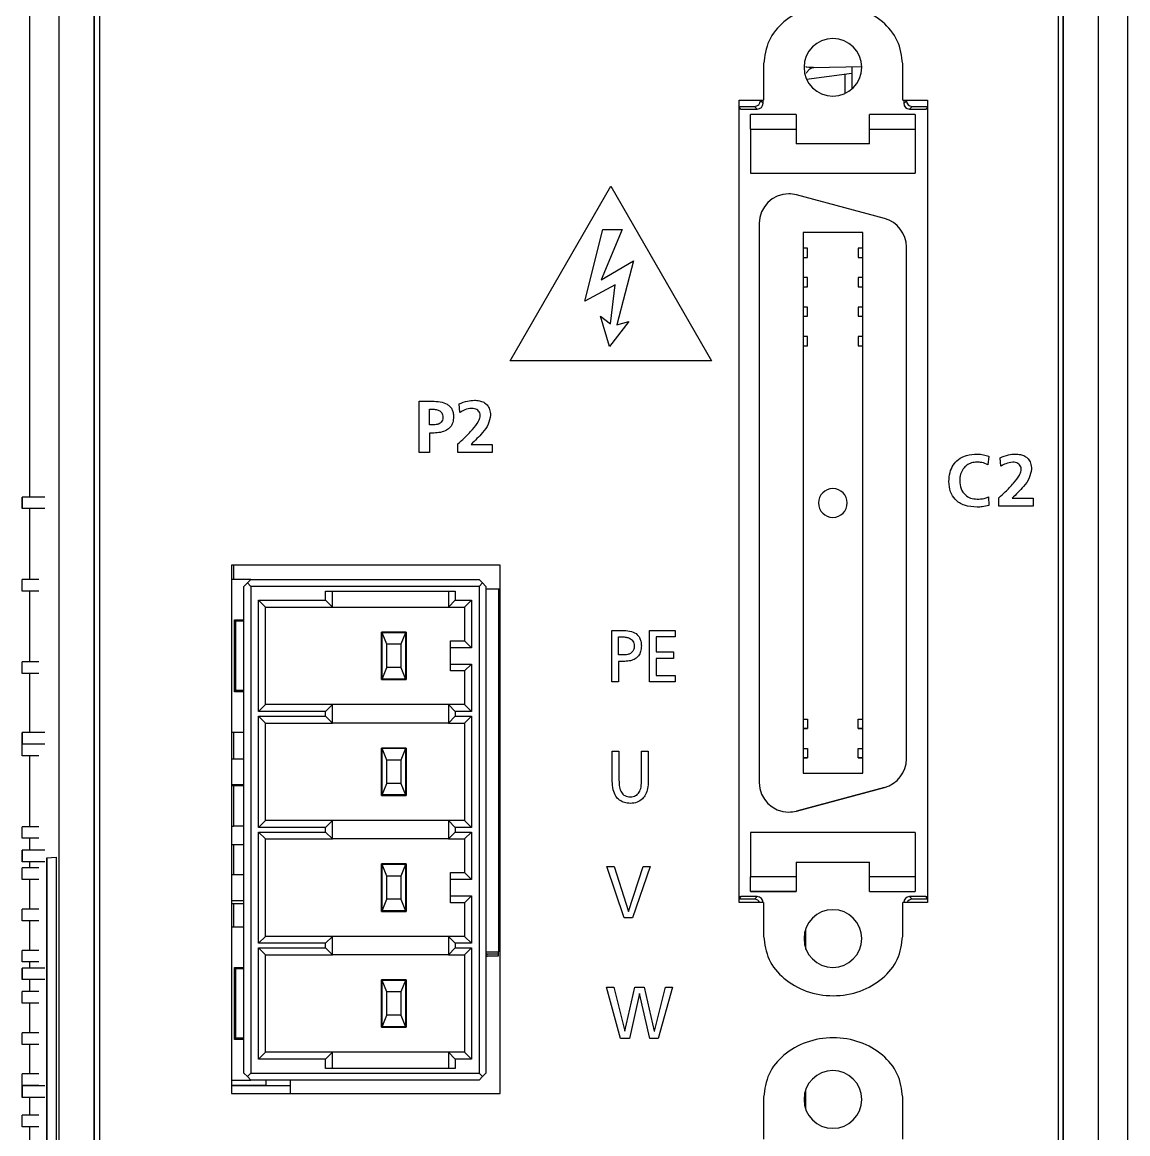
# Model space of a CAD drawing. Header units: inches. Extents: x 268 to 316, y 100 to 273.
# Drawn here: x 268.11 to 315.83, y 184.87 to 232.83 of the extents above; entities that cross this region are included whole.
import ezdxf

# ---------------------------------------------------------------- set-up
doc = ezdxf.new("R2010")
doc.units = ezdxf.units.IN
doc.header["$MEASUREMENT"] = 0

msp = doc.modelspace()

# ---------------------------------------------------------------- linework, layer by layer
at = {"color": 7, "linetype": 'Continuous', "lineweight": 25}
for p, q in [((268.422, 261.618), (268.422, 212.344)), ((315.831, 157.233), (315.831, 261.618)), ((269.706, 114.792), (269.706, 255.85)), ((314.546, 255.85), (314.546, 114.792)), ((271.195, 255.282), (271.195, 124.093)), ((271.216, 255.261), (271.216, 124.114)), ((313.039, 115.14), (313.039, 255.261)), ((313.06, 115.119), (313.06, 255.282)), ((271.44, 255.061), (271.44, 124.347)), ((312.839, 115.361), (312.839, 255.061)), ((303.1, 232.13), (303.1, 232.13)), ((300.11, 231.031), (300.11, 229.468)), ((302.261, 230.882), (304.345, 230.919)), ((306.117, 229.468), (306.117, 231.031)), ((301.967, 230.372), (303.926, 230.628)), ((303.626, 229.758), (303.626, 230.589)), ((299.057, 229.468), (300.11, 229.468)), ((299.057, 194.851), (299.057, 229.468)), ((299.973, 229.447), (299.973, 229.468)), ((300.086, 229.333), (299.973, 229.447)), ((300.086, 229.333), (300.086, 229.468)), ((306.117, 229.468), (307.19, 229.468)), ((306.162, 229.468), (306.162, 229.333)), ((306.162, 229.333), (306.276, 229.447)), ((306.276, 229.468), (306.276, 229.447)), ((307.19, 229.468), (307.19, 194.851)), ((299.057, 229.198), (299.724, 229.198)), ((299.133, 229.084), (299.837, 229.084)), ((301.513, 228.854), (299.544, 228.854)), ((299.544, 228.219), (299.544, 228.854)), ((299.837, 229.084), (299.724, 229.198)), ((301.513, 228.854), (301.513, 228.219)), ((306.656, 228.854), (304.688, 228.854)), ((304.688, 228.219), (304.688, 228.854)), ((306.525, 229.198), (306.411, 229.084)), ((306.411, 229.084), (307.116, 229.084)), ((306.525, 229.198), (307.19, 229.198)), ((306.656, 228.854), (306.656, 228.219)), ((299.544, 228.219), (299.544, 226.314)), ((299.544, 228.219), (301.513, 228.219)), ((301.513, 228.219), (301.513, 227.584)), ((304.688, 227.584), (304.688, 228.219)), ((304.688, 228.219), (306.656, 228.219)), ((306.656, 228.219), (306.656, 226.314)), ((304.688, 227.584), (301.513, 227.584)), ((299.544, 226.314), (306.656, 226.314)), ((299.544, 226.314), (306.656, 226.314)), ((299.544, 226.314), (299.544, 226.314)), ((306.656, 226.314), (306.656, 226.314)), ((289.167, 218.224), (293.516, 225.757)), ((293.516, 225.757), (297.866, 218.224)), ((305.334, 224.361), (301.524, 225.382)), ((299.925, 224.155), (299.925, 200.025)), ((292.39, 220.803), (293.166, 223.887)), ((294.002, 223.887), (293.104, 221.717)), ((293.166, 223.887), (294.002, 223.887)), ((304.388, 223.756), (301.813, 223.756)), ((301.813, 223.756), (301.813, 200.424)), ((304.388, 223.756), (301.813, 223.756)), ((301.813, 223.756), (301.813, 223.756)), ((304.388, 200.424), (304.388, 223.756)), ((304.388, 223.756), (304.388, 223.756)), ((302.012, 223.084), (301.813, 223.084)), ((302.012, 222.685), (302.012, 223.084)), ((304.189, 223.084), (304.189, 222.685)), ((304.388, 223.084), (304.189, 223.084)), ((306.275, 201.046), (306.275, 223.134)), ((293.104, 221.717), (294.498, 222.539)), ((294.498, 222.539), (293.775, 219.774)), ((301.813, 222.685), (302.012, 222.685)), ((301.813, 222.685), (302.012, 222.685)), ((302.012, 222.685), (302.012, 222.685)), ((304.189, 222.685), (304.388, 222.685)), ((304.189, 222.685), (304.388, 222.685)), ((304.189, 222.685), (304.189, 222.685)), ((302.012, 221.814), (301.813, 221.814)), ((302.012, 221.415), (302.012, 221.814)), ((304.189, 221.814), (304.189, 221.415)), ((304.388, 221.814), (304.189, 221.814)), ((293.708, 221.5), (292.39, 220.803)), ((293.496, 219.821), (293.708, 221.5)), ((301.813, 221.415), (302.012, 221.415)), ((301.813, 221.415), (302.012, 221.415)), ((302.012, 221.415), (302.012, 221.415)), ((304.189, 221.415), (304.388, 221.415)), ((304.189, 221.415), (304.388, 221.415)), ((304.189, 221.415), (304.189, 221.415)), ((293.072, 220.151), (293.496, 219.821)), ((293.46, 218.834), (293.072, 220.151)), ((302.012, 220.544), (301.813, 220.544)), ((301.813, 220.145), (302.012, 220.145)), ((301.813, 220.145), (302.012, 220.145)), ((302.012, 220.145), (302.012, 220.544)), ((302.012, 220.145), (302.012, 220.145)), ((304.189, 220.544), (304.189, 220.145)), ((304.388, 220.544), (304.189, 220.544)), ((304.189, 220.145), (304.388, 220.145)), ((304.189, 220.145), (304.388, 220.145)), ((304.189, 220.145), (304.189, 220.145)), ((294.297, 219.919), (293.46, 218.834)), ((293.775, 219.774), (294.297, 219.919)), ((302.012, 219.274), (301.813, 219.274)), ((302.012, 218.875), (302.012, 219.274)), ((304.388, 219.274), (304.189, 219.274)), ((304.189, 219.274), (304.189, 218.875)), ((301.813, 218.875), (302.012, 218.875)), ((301.813, 218.875), (302.012, 218.875)), ((302.012, 218.875), (302.012, 218.875)), ((304.189, 218.875), (304.388, 218.875)), ((304.189, 218.875), (304.388, 218.875)), ((304.189, 218.875), (304.189, 218.875)), ((297.866, 218.224), (289.167, 218.224)), ((285.24, 216.483), (285.802, 216.483)), ((285.24, 214.266), (285.24, 216.483)), ((287.002, 215.994), (286.967, 216.362)), ((285.685, 216.134), (285.84, 216.134)), ((285.685, 215.457), (285.685, 216.134)), ((285.84, 215.457), (285.685, 215.457)), ((285.685, 215.108), (285.685, 214.266)), ((285.872, 215.108), (285.685, 215.108)), ((286.917, 214.266), (286.917, 214.638)), ((287.485, 214.616), (288.39, 214.616)), ((288.39, 214.616), (288.39, 214.266)), ((285.685, 214.266), (285.24, 214.266)), ((288.39, 214.266), (286.917, 214.266)), ((309.83, 214.108), (309.797, 213.733)), ((310.356, 213.673), (310.321, 214.041)), ((303.1, 212.711), (303.1, 212.711)), ((268.106, 211.844), (268.106, 212.344)), ((268.116, 212.344), (268.106, 212.344)), ((268.116, 211.844), (268.116, 212.344)), ((269.076, 212.344), (268.116, 212.344)), ((309.814, 212.348), (309.833, 211.977)), ((310.27, 211.945), (310.27, 212.316)), ((310.839, 212.294), (311.744, 212.294)), ((311.744, 212.294), (311.744, 211.945)), ((268.116, 211.844), (268.106, 211.844)), ((269.076, 211.844), (268.116, 211.844)), ((268.422, 211.844), (268.422, 208.788)), ((311.744, 211.945), (310.27, 211.945)), ((288.74, 209.41), (277.14, 209.41)), ((277.14, 209.41), (277.14, 186.611)), ((288.74, 186.611), (288.74, 209.41)), ((268.106, 208.288), (268.106, 208.788)), ((268.817, 208.788), (268.106, 208.788)), ((277.976, 208.791), (277.14, 208.791)), ((277.826, 208.641), (277.676, 208.491)), ((277.976, 208.791), (277.826, 208.641)), ((277.976, 208.491), (277.826, 208.641)), ((277.976, 208.791), (287.826, 208.791)), ((287.976, 208.641), (287.826, 208.791)), ((287.826, 208.491), (287.976, 208.641)), ((288.126, 208.491), (287.976, 208.641)), ((268.817, 208.288), (268.106, 208.288)), ((268.422, 208.288), (268.422, 205.232)), ((277.676, 187.491), (277.676, 208.491)), ((277.976, 208.491), (277.976, 187.491)), ((287.826, 208.491), (277.976, 208.491)), ((281.201, 207.891), (281.201, 208.291)), ((281.201, 208.291), (286.801, 208.291)), ((281.501, 207.591), (281.501, 208.291)), ((286.501, 208.291), (286.501, 207.591)), ((286.801, 208.291), (286.801, 207.891)), ((287.826, 208.491), (287.826, 187.491)), ((288.126, 208.491), (288.126, 187.491)), ((288.74, 208.368), (288.126, 208.368)), ((288.668, 208.368), (288.668, 192.718)), ((278.301, 207.891), (281.201, 207.891)), ((278.301, 207.891), (278.601, 207.591)), ((278.301, 203.091), (278.301, 207.891)), ((281.201, 207.891), (281.501, 207.591)), ((286.501, 207.591), (286.801, 207.891)), ((286.801, 207.891), (287.501, 207.891)), ((287.501, 207.891), (287.201, 207.591)), ((287.501, 207.891), (287.501, 205.841)), ((278.601, 207.591), (281.501, 207.591)), ((278.601, 203.391), (278.601, 207.591)), ((281.501, 207.591), (286.501, 207.591)), ((286.501, 207.591), (287.201, 207.591)), ((287.201, 207.591), (287.201, 206.141)), ((277.276, 207.041), (277.676, 207.041)), ((277.276, 203.941), (277.276, 207.041)), ((277.326, 206.991), (277.276, 206.991)), ((277.326, 203.991), (277.326, 206.991)), ((277.676, 206.991), (277.326, 206.991)), ((283.621, 204.466), (283.621, 206.516)), ((284.681, 206.516), (283.621, 206.516)), ((283.651, 206.491), (283.651, 206.516)), ((283.851, 205.991), (283.651, 206.491)), ((284.651, 206.491), (283.651, 206.491)), ((283.651, 204.491), (283.651, 206.491)), ((284.651, 206.491), (284.451, 205.991)), ((284.651, 206.516), (284.651, 206.491)), ((284.651, 206.491), (284.651, 204.491)), ((284.681, 206.516), (284.681, 204.466)), ((293.56, 206.587), (294.083, 206.587)), ((293.56, 204.37), (293.56, 206.587)), ((293.846, 206.307), (294.089, 206.307)), ((293.846, 205.536), (293.846, 206.307)), ((295.181, 206.587), (296.298, 206.587)), ((295.181, 204.37), (295.181, 206.587)), ((295.466, 206.307), (295.466, 205.66)), ((296.298, 206.307), (295.466, 206.307)), ((296.298, 206.587), (296.298, 206.307)), ((277.326, 206.041), (277.276, 206.041)), ((283.651, 206.041), (283.621, 206.041)), ((284.451, 205.991), (283.851, 205.991)), ((283.851, 204.991), (283.851, 205.991)), ((284.451, 205.991), (284.451, 204.991)), ((286.601, 205.841), (286.601, 206.141)), ((286.601, 206.141), (287.201, 206.141)), ((286.601, 205.141), (286.601, 205.841)), ((287.501, 205.841), (286.601, 205.841)), ((287.501, 205.841), (287.201, 206.141)), ((294.129, 205.536), (293.846, 205.536)), ((295.466, 205.66), (296.224, 205.66)), ((295.466, 205.38), (295.466, 204.65)), ((296.224, 205.38), (295.466, 205.38)), ((296.224, 205.66), (296.224, 205.38)), ((268.106, 204.732), (268.106, 205.232)), ((268.817, 205.232), (268.106, 205.232)), ((277.276, 204.941), (277.326, 204.941)), ((283.621, 204.941), (283.651, 204.941)), ((283.651, 204.491), (283.851, 204.991)), ((284.451, 204.991), (283.851, 204.991)), ((284.451, 204.991), (284.651, 204.491)), ((286.601, 205.141), (287.501, 205.141)), ((286.601, 204.841), (286.601, 205.141)), ((287.201, 204.841), (286.601, 204.841)), ((287.501, 205.141), (287.201, 204.841)), ((287.201, 204.841), (287.201, 203.391)), ((287.501, 205.141), (287.501, 203.091)), ((293.846, 205.256), (293.846, 204.37)), ((294.126, 205.256), (293.846, 205.256)), ((268.817, 204.732), (268.106, 204.732)), ((268.422, 204.732), (268.422, 202.184)), ((283.621, 204.466), (284.681, 204.466)), ((284.651, 204.491), (283.651, 204.491)), ((283.651, 204.466), (283.651, 204.491)), ((284.651, 204.491), (284.651, 204.466)), ((293.846, 204.37), (293.56, 204.37)), ((296.298, 204.37), (295.181, 204.37)), ((295.466, 204.65), (296.298, 204.65)), ((296.298, 204.65), (296.298, 204.37)), ((277.326, 203.991), (277.276, 203.991)), ((277.676, 203.941), (277.276, 203.941)), ((277.676, 203.991), (277.326, 203.991)), ((278.301, 203.091), (278.601, 203.391)), ((281.501, 203.391), (278.601, 203.391)), ((281.201, 203.091), (281.501, 203.391)), ((281.501, 202.591), (281.501, 203.391)), ((286.501, 203.391), (281.501, 203.391)), ((286.501, 203.391), (286.501, 202.591)), ((286.801, 203.091), (286.501, 203.391)), ((287.201, 203.391), (286.501, 203.391)), ((287.501, 203.091), (287.201, 203.391)), ((281.201, 203.091), (278.301, 203.091)), ((278.301, 202.891), (281.201, 202.891)), ((278.301, 198.091), (278.301, 202.891)), ((278.301, 202.891), (278.601, 202.591)), ((281.201, 202.891), (281.201, 203.091)), ((281.201, 202.891), (281.501, 202.591)), ((286.801, 202.891), (286.501, 202.591)), ((286.801, 203.091), (286.801, 202.891)), ((287.501, 203.091), (286.801, 203.091)), ((286.801, 202.891), (287.501, 202.891)), ((287.501, 202.891), (287.201, 202.591)), ((287.501, 202.891), (287.501, 198.091)), ((278.601, 198.391), (278.601, 202.591)), ((278.601, 202.591), (281.501, 202.591)), ((286.501, 202.591), (281.501, 202.591)), ((286.501, 202.591), (287.201, 202.591)), ((287.201, 202.591), (287.201, 198.391)), ((301.813, 202.764), (302.012, 202.764)), ((302.012, 202.764), (302.012, 202.365)), ((304.189, 202.365), (304.189, 202.764)), ((304.189, 202.764), (304.388, 202.764)), ((268.106, 201.684), (268.106, 202.184)), ((268.116, 202.184), (268.106, 202.184)), ((268.116, 201.684), (268.116, 202.184)), ((269.076, 202.184), (268.116, 202.184)), ((277.676, 202.191), (277.14, 202.191)), ((302.012, 202.365), (301.813, 202.365)), ((301.813, 202.365), (302.012, 202.365)), ((302.012, 202.365), (302.012, 202.365)), ((304.388, 202.365), (304.189, 202.365)), ((304.189, 202.365), (304.388, 202.365)), ((304.189, 202.365), (304.189, 202.365)), ((268.116, 201.684), (268.106, 201.684)), ((268.106, 201.176), (268.106, 201.676)), ((268.817, 201.676), (268.106, 201.676)), ((269.076, 201.684), (268.116, 201.684)), ((268.422, 201.684), (268.422, 201.676)), ((284.681, 201.516), (283.621, 201.516)), ((283.621, 199.466), (283.621, 201.516)), ((283.651, 201.491), (283.651, 201.516)), ((283.851, 200.991), (283.651, 201.491)), ((284.651, 201.491), (283.651, 201.491)), ((283.651, 199.491), (283.651, 201.491)), ((284.651, 201.491), (284.451, 200.991)), ((284.651, 201.516), (284.651, 201.491)), ((284.651, 201.491), (284.651, 199.491)), ((284.681, 201.516), (284.681, 199.466)), ((301.813, 201.494), (302.012, 201.494)), ((302.012, 201.494), (302.012, 201.095)), ((304.189, 201.095), (304.189, 201.494)), ((304.189, 201.494), (304.388, 201.494)), ((268.817, 201.176), (268.106, 201.176)), ((268.422, 201.176), (268.422, 198.12)), ((277.676, 201.041), (277.14, 201.041)), ((283.651, 201.041), (283.621, 201.041)), ((284.451, 200.991), (283.851, 200.991)), ((283.851, 199.991), (283.851, 200.991)), ((284.451, 200.991), (284.451, 199.991)), ((293.58, 201.383), (293.866, 201.383)), ((293.58, 200.084), (293.58, 201.383)), ((293.866, 201.383), (293.866, 200.126)), ((294.844, 201.383), (295.13, 201.383)), ((294.844, 200.126), (294.844, 201.383)), ((295.13, 201.383), (295.13, 200.084)), ((302.012, 201.095), (301.813, 201.095)), ((301.813, 201.095), (302.012, 201.095)), ((302.012, 201.095), (302.012, 201.095)), ((304.388, 201.095), (304.189, 201.095)), ((304.189, 201.095), (304.388, 201.095)), ((304.189, 201.095), (304.189, 201.095)), ((306.275, 201.046), (306.275, 201.046)), ((299.925, 200.025), (299.925, 200.025)), ((301.813, 200.424), (304.388, 200.424)), ((277.14, 199.941), (277.676, 199.941)), ((277.226, 199.878), (277.14, 199.878)), ((277.676, 199.878), (277.226, 199.878)), ((277.226, 199.878), (277.226, 198.138)), ((283.621, 199.941), (283.651, 199.941)), ((283.651, 199.491), (283.851, 199.991)), ((284.451, 199.991), (283.851, 199.991)), ((284.451, 199.991), (284.651, 199.491)), ((301.524, 198.798), (305.334, 199.819)), ((305.334, 199.819), (301.524, 198.798)), ((305.334, 199.819), (305.334, 199.819)), ((283.621, 199.466), (284.681, 199.466)), ((284.651, 199.491), (283.651, 199.491)), ((283.651, 199.466), (283.651, 199.491)), ((284.651, 199.491), (284.651, 199.466)), ((301.524, 198.798), (301.524, 198.798)), ((268.106, 197.62), (268.106, 198.12)), ((268.817, 198.12), (268.106, 198.12)), ((277.14, 198.138), (277.226, 198.138)), ((277.676, 198.138), (277.226, 198.138)), ((278.301, 198.091), (278.601, 198.391)), ((281.201, 198.091), (278.301, 198.091)), ((281.501, 198.391), (278.601, 198.391)), ((281.201, 198.091), (281.501, 198.391)), ((281.201, 197.891), (281.201, 198.091)), ((281.501, 197.591), (281.501, 198.391)), ((286.501, 198.391), (281.501, 198.391)), ((286.501, 198.391), (286.501, 197.591)), ((286.801, 198.091), (286.501, 198.391)), ((287.201, 198.391), (286.501, 198.391)), ((286.801, 198.091), (286.801, 197.891)), ((287.501, 198.091), (286.801, 198.091)), ((287.501, 198.091), (287.201, 198.391)), ((268.817, 197.62), (268.106, 197.62)), ((268.422, 197.62), (268.422, 197.104)), ((278.301, 197.891), (281.201, 197.891)), ((278.301, 193.091), (278.301, 197.891)), ((278.301, 197.891), (278.601, 197.591)), ((281.201, 197.891), (281.501, 197.591)), ((286.801, 197.891), (286.501, 197.591)), ((286.801, 197.891), (287.501, 197.891)), ((287.501, 197.891), (287.201, 197.591)), ((287.501, 197.891), (287.501, 195.841)), ((299.544, 197.866), (299.544, 195.961)), ((306.656, 197.866), (299.544, 197.866)), ((306.656, 197.866), (306.656, 195.961)), ((277.226, 197.338), (277.14, 197.338)), ((277.676, 197.338), (277.226, 197.338)), ((278.601, 197.591), (281.501, 197.591)), ((278.601, 193.391), (278.601, 197.591)), ((286.501, 197.591), (281.501, 197.591)), ((286.501, 197.591), (287.201, 197.591)), ((287.201, 197.591), (287.201, 196.141)), ((268.106, 196.604), (268.106, 197.104)), ((268.116, 197.104), (268.106, 197.104)), ((268.116, 196.604), (268.116, 197.104)), ((269.076, 197.104), (268.116, 197.104)), ((269.165, 196.779), (269.565, 196.814)), ((269.165, 196.779), (269.173, 196.779)), ((269.165, 171.849), (269.165, 196.779)), ((269.173, 196.779), (269.574, 196.814)), ((269.173, 196.779), (269.173, 171.849)), ((269.565, 196.814), (269.574, 196.814)), ((269.574, 196.814), (269.574, 171.814)), ((268.116, 196.604), (268.106, 196.604)), ((268.106, 195.842), (268.106, 196.342)), ((268.817, 196.342), (268.106, 196.342)), ((269.076, 196.604), (268.116, 196.604)), ((268.422, 196.604), (268.422, 196.342)), ((283.621, 194.466), (283.621, 196.516)), ((284.681, 196.516), (283.621, 196.516)), ((283.651, 196.491), (283.651, 196.516)), ((283.851, 195.991), (283.651, 196.491)), ((284.651, 196.491), (283.651, 196.491)), ((283.651, 194.491), (283.651, 196.491)), ((284.651, 196.491), (284.451, 195.991)), ((284.651, 196.516), (284.651, 196.491)), ((284.651, 196.491), (284.651, 194.491)), ((284.681, 196.516), (284.681, 194.466)), ((293.34, 196.4), (293.66, 196.4)), ((294.092, 194.184), (293.34, 196.4)), ((293.66, 196.4), (294.275, 194.463)), ((294.281, 194.463), (294.913, 196.4)), ((295.212, 196.4), (294.449, 194.184)), ((294.913, 196.4), (295.212, 196.4)), ((301.513, 196.596), (304.688, 196.596)), ((301.513, 196.596), (301.513, 195.961)), ((301.513, 196.596), (304.688, 196.596)), ((301.513, 196.596), (301.513, 196.596)), ((304.688, 195.961), (304.688, 196.596)), ((304.688, 196.596), (304.688, 196.596)), ((268.817, 195.842), (268.106, 195.842)), ((268.422, 195.842), (268.422, 194.564)), ((277.676, 196.041), (277.14, 196.041)), ((283.651, 196.041), (283.621, 196.041)), ((284.451, 195.991), (283.851, 195.991)), ((283.851, 194.991), (283.851, 195.991)), ((284.451, 195.991), (284.451, 194.991)), ((286.601, 195.841), (286.601, 196.141)), ((286.601, 196.141), (287.201, 196.141)), ((286.601, 195.141), (286.601, 195.841)), ((287.501, 195.841), (286.601, 195.841)), ((287.501, 195.841), (287.201, 196.141)), ((301.513, 195.961), (299.544, 195.961)), ((299.544, 195.326), (299.544, 195.961)), ((301.513, 195.961), (301.513, 195.326)), ((304.688, 195.326), (304.688, 195.961)), ((306.656, 195.961), (304.688, 195.961)), ((306.656, 195.961), (306.656, 195.326)), ((299.544, 195.326), (301.513, 195.326)), ((301.513, 195.326), (299.544, 195.326)), ((299.544, 195.326), (299.544, 195.326)), ((301.513, 195.326), (301.513, 195.326)), ((304.688, 195.326), (306.656, 195.326)), ((304.688, 195.326), (306.656, 195.326)), ((304.688, 195.326), (304.688, 195.326)), ((306.656, 195.326), (306.656, 195.326)), ((277.14, 194.941), (277.676, 194.941)), ((277.226, 194.798), (277.14, 194.798)), ((277.676, 194.798), (277.226, 194.798)), ((283.621, 194.941), (283.651, 194.941)), ((283.651, 194.491), (283.851, 194.991)), ((284.451, 194.991), (283.851, 194.991)), ((284.451, 194.991), (284.651, 194.491)), ((286.601, 195.141), (287.501, 195.141)), ((286.601, 194.841), (286.601, 195.141)), ((287.201, 194.841), (286.601, 194.841)), ((287.501, 195.141), (287.201, 194.841)), ((287.201, 194.841), (287.201, 193.391)), ((287.501, 195.141), (287.501, 193.091)), ((299.724, 194.989), (299.057, 194.989)), ((300.11, 194.851), (299.057, 194.851)), ((299.837, 195.103), (299.133, 195.103)), ((299.724, 194.989), (299.837, 195.103)), ((300.086, 194.851), (300.086, 194.854)), ((300.11, 194.851), (300.11, 193.396)), ((306.117, 193.396), (306.117, 194.851)), ((307.19, 194.851), (306.117, 194.851)), ((306.162, 194.854), (306.162, 194.851)), ((306.411, 195.103), (306.525, 194.989)), ((307.116, 195.103), (306.411, 195.103)), ((307.19, 194.989), (306.525, 194.989)), ((268.106, 194.064), (268.106, 194.564)), ((268.817, 194.564), (268.106, 194.564)), ((283.621, 194.466), (284.681, 194.466)), ((284.651, 194.491), (283.651, 194.491)), ((283.651, 194.466), (283.651, 194.491)), ((284.651, 194.491), (284.651, 194.466)), ((294.275, 194.463), (294.281, 194.463)), ((303.1, 194.538), (303.1, 194.538)), ((268.817, 194.064), (268.106, 194.064)), ((268.422, 194.064), (268.422, 192.786)), ((277.676, 193.791), (277.14, 193.791)), ((294.449, 194.184), (294.092, 194.184)), ((278.301, 193.091), (278.601, 193.391)), ((281.501, 193.391), (278.601, 193.391)), ((281.201, 193.091), (281.501, 193.391)), ((281.501, 192.591), (281.501, 193.391)), ((286.501, 193.391), (281.501, 193.391)), ((286.501, 193.391), (286.501, 192.591)), ((286.801, 193.091), (286.501, 193.391)), ((287.201, 193.391), (286.501, 193.391)), ((287.501, 193.091), (287.201, 193.391)), ((301.926, 193.666), (301.926, 192.83)), ((281.201, 193.091), (278.301, 193.091)), ((278.301, 192.891), (281.201, 192.891)), ((278.301, 188.091), (278.301, 192.891)), ((278.301, 192.891), (278.601, 192.591)), ((281.201, 192.891), (281.201, 193.091)), ((281.201, 192.891), (281.501, 192.591)), ((286.801, 192.891), (286.501, 192.591)), ((286.801, 193.091), (286.801, 192.891)), ((287.501, 193.091), (286.801, 193.091)), ((286.801, 192.891), (287.501, 192.891)), ((287.501, 192.891), (287.201, 192.591)), ((287.501, 192.891), (287.501, 188.091)), ((268.106, 192.286), (268.106, 192.786)), ((268.817, 192.786), (268.106, 192.786)), ((278.601, 188.391), (278.601, 192.591)), ((278.601, 192.591), (281.501, 192.591)), ((286.501, 192.591), (281.501, 192.591)), ((286.501, 192.591), (287.201, 192.591)), ((287.201, 192.591), (287.201, 188.391)), ((288.193, 192.618), (288.126, 192.618)), ((288.193, 192.533), (288.126, 192.533)), ((288.652, 192.618), (288.193, 192.618)), ((288.652, 192.533), (288.193, 192.533)), ((268.817, 192.286), (268.106, 192.286)), ((268.106, 191.524), (268.106, 192.024)), ((268.116, 192.024), (268.106, 192.024)), ((268.116, 191.524), (268.116, 192.024)), ((269.076, 192.024), (268.116, 192.024)), ((268.422, 192.286), (268.422, 192.024)), ((277.276, 192.041), (277.676, 192.041)), ((277.276, 188.941), (277.276, 192.041)), ((277.676, 192.024), (277.276, 192.024)), ((277.326, 191.991), (277.276, 191.991)), ((277.676, 191.991), (277.326, 191.991)), ((277.326, 188.991), (277.326, 191.991)), ((268.116, 191.524), (268.106, 191.524)), ((269.076, 191.524), (268.116, 191.524)), ((268.422, 191.524), (268.422, 191.008)), ((284.681, 191.516), (283.621, 191.516)), ((283.621, 189.466), (283.621, 191.516)), ((283.651, 191.491), (283.651, 191.516)), ((283.851, 190.991), (283.651, 191.491)), ((283.651, 189.491), (283.651, 191.491)), ((284.651, 191.491), (283.651, 191.491)), ((284.651, 191.491), (284.451, 190.991)), ((284.651, 191.516), (284.651, 191.491)), ((284.651, 191.491), (284.651, 189.491)), ((284.681, 191.516), (284.681, 189.466)), ((268.106, 190.508), (268.106, 191.008)), ((268.817, 191.008), (268.106, 191.008)), ((277.326, 191.041), (277.276, 191.041)), ((283.651, 191.041), (283.621, 191.041)), ((283.851, 189.991), (283.851, 190.991)), ((284.451, 190.991), (283.851, 190.991)), ((284.451, 190.991), (284.451, 189.991)), ((293.329, 191.197), (293.643, 191.197)), ((293.932, 188.98), (293.329, 191.197)), ((293.643, 191.197), (294.121, 189.298)), ((294.126, 189.298), (294.552, 191.197)), ((294.753, 190.918), (294.315, 188.98)), ((294.552, 191.197), (294.958, 191.197)), ((294.758, 190.918), (294.753, 190.918)), ((295.192, 188.98), (294.758, 190.918)), ((294.958, 191.197), (295.39, 189.298)), ((295.396, 189.298), (295.873, 191.197)), ((296.176, 191.197), (295.562, 188.98)), ((295.873, 191.197), (296.176, 191.197)), ((268.817, 190.508), (268.106, 190.508)), ((268.422, 190.508), (268.422, 189.23)), ((277.276, 189.941), (277.326, 189.941)), ((283.621, 189.941), (283.651, 189.941)), ((283.651, 189.491), (283.851, 189.991)), ((284.451, 189.991), (283.851, 189.991)), ((284.451, 189.991), (284.651, 189.491)), ((277.276, 189.716), (277.326, 189.716)), ((283.621, 189.466), (284.681, 189.466)), ((284.651, 189.491), (283.651, 189.491)), ((283.651, 189.466), (283.651, 189.491)), ((284.651, 189.491), (284.651, 189.466)), ((268.106, 188.73), (268.106, 189.23)), ((268.817, 189.23), (268.106, 189.23)), ((277.326, 188.991), (277.276, 188.991)), ((277.676, 188.991), (277.326, 188.991)), ((294.315, 188.98), (293.932, 188.98)), ((294.121, 189.298), (294.126, 189.298)), ((295.562, 188.98), (295.192, 188.98)), ((295.39, 189.298), (295.396, 189.298)), ((268.817, 188.73), (268.106, 188.73)), ((268.422, 188.73), (268.422, 187.452)), ((277.676, 188.941), (277.276, 188.941)), ((278.301, 188.091), (278.601, 188.391)), ((281.201, 188.091), (278.301, 188.091)), ((281.501, 188.391), (278.601, 188.391)), ((281.201, 188.091), (281.501, 188.391)), ((281.201, 187.691), (281.201, 188.091)), ((281.501, 187.691), (281.501, 188.391)), ((286.501, 188.391), (281.501, 188.391)), ((286.501, 188.391), (286.501, 187.691)), ((286.801, 188.091), (286.501, 188.391)), ((287.201, 188.391), (286.501, 188.391)), ((286.801, 188.091), (286.801, 187.691)), ((287.501, 188.091), (286.801, 188.091)), ((287.501, 188.091), (287.201, 188.391)), ((286.801, 187.691), (281.201, 187.691)), ((303.1, 187.597), (303.1, 187.597)), ((268.106, 186.952), (268.106, 187.452)), ((268.817, 187.452), (268.106, 187.452)), ((277.14, 187.191), (277.976, 187.191)), ((277.826, 187.341), (277.676, 187.491)), ((277.976, 187.491), (277.826, 187.341)), ((277.976, 187.191), (277.826, 187.341)), ((277.976, 187.491), (287.826, 187.491)), ((287.826, 187.191), (277.976, 187.191)), ((278.616, 187.191), (278.616, 186.944)), ((279.67, 187.191), (279.67, 186.611)), ((287.976, 187.341), (287.826, 187.491)), ((287.826, 187.191), (287.976, 187.341)), ((288.126, 187.491), (287.976, 187.341)), ((268.817, 186.952), (268.106, 186.952)), ((268.106, 186.444), (268.106, 186.944)), ((268.116, 186.944), (268.106, 186.944)), ((268.116, 186.444), (268.116, 186.944)), ((269.076, 186.944), (268.116, 186.944)), ((268.422, 186.952), (268.422, 186.944)), ((278.616, 186.952), (277.14, 186.952)), ((279.67, 186.944), (277.14, 186.944)), ((277.14, 186.611), (288.74, 186.611)), ((301.926, 186.725), (301.926, 185.981)), ((268.116, 186.444), (268.106, 186.444)), ((269.076, 186.444), (268.116, 186.444)), ((268.422, 186.444), (268.422, 185.674)), ((300.11, 186.448), (300.11, 184.636)), ((306.117, 184.636), (306.117, 186.448)), ((268.106, 185.174), (268.106, 185.674)), ((268.817, 185.674), (268.106, 185.674)), ((268.817, 185.174), (268.106, 185.174)), ((268.422, 185.174), (268.422, 183.896))]:
    msp.add_line(p, q, dxfattribs=at)
at = {"color": 8, "linetype": 'Continuous', "lineweight": 25}
for p, q in [((299.133, 229.084), (299.057, 229.16)), ((307.116, 229.084), (307.19, 229.158)), ((277.226, 209.41), (277.226, 208.791)), ((277.226, 202.191), (277.226, 201.041)), ((277.226, 197.338), (277.226, 196.041)), ((277.226, 194.798), (277.226, 193.791)), ((299.133, 195.103), (299.057, 195.027)), ((300.086, 194.854), (300.084, 194.851)), ((306.162, 194.854), (306.165, 194.851)), ((307.19, 195.029), (307.116, 195.103)), ((288.126, 192.718), (288.668, 192.718))]:
    msp.add_line(p, q, dxfattribs=at)
at = {"color": 7, "linetype": 'Continuous', "lineweight": 25, "flags": 128}
for points in [[(277.326, 206.341), (277.31, 206.341), (277.276, 206.341)], [(277.326, 204.641), (277.31, 204.641), (277.276, 204.641)], [(277.326, 191.341), (277.31, 191.341), (277.276, 191.341)], [(277.326, 189.641), (277.31, 189.641), (277.276, 189.641)]]:
    msp.add_lwpolyline(points, dxfattribs=at)
at = {"color": 7, "linetype": 'Continuous', "lineweight": 25}
for centre, radius, start, end in [((303.1, 230.886), 1.245, 90, 270), ((303.1, 230.886), 1.245, 90, 180), ((303.1, 230.886), 1.245, 270, 90), ((303.1, 230.886), 1.245, 0, 90), ((301.195, 224.155), 1.27, 90, 180), ((301.195, 224.155), 1.27, 75, 90), ((305.005, 223.134), 1.27, 360, 75), ((303.1, 212.09), 0.621, 90, 270), ((303.1, 212.09), 0.621, 90, 180), ((303.1, 212.09), 0.621, 270, 90), ((303.1, 212.09), 0.621, 0, 90), ((305.005, 201.046), 1.27, 285, 0), ((305.005, 201.046), 1.27, 285, 0), ((301.195, 200.025), 1.27, 180, 270), ((301.195, 200.025), 1.27, 180, 270), ((301.195, 200.025), 1.27, 270, 285), ((301.195, 200.025), 1.27, 270, 285), ((303.1, 193.294), 1.245, 90, 270), ((303.1, 193.294), 1.245, 90, 180), ((303.1, 193.294), 1.245, 270, 90), ((303.1, 193.294), 1.245, 0, 90), ((288.504, 192.693), 0.166, 332.7895, 8.4487), ((303.1, 186.353), 1.245, 90, 270), ((303.1, 186.353), 1.245, 90, 180), ((303.1, 186.353), 1.245, 270, 90), ((303.1, 186.353), 1.245, 0, 90)]:
    msp.add_arc(centre, radius, start, end, dxfattribs=at)
at = {"color": 8, "linetype": 'Continuous', "lineweight": 25}
for centre, radius, start, end in [((288.194, 192.715), 0.097, 226.1297, 269.9038), ((288.194, 192.63), 0.097, 226.1297, 269.9038), ((288.52, 192.602), 0.149, 332.2347, 6.0079)]:
    msp.add_arc(centre, radius, start, end, dxfattribs=at)
at = {"color": 7, "linetype": 'Continuous', "lineweight": 25}
for centre, major_axis, start_param, end_param in [((299.722, 229.449), (0.178, -0.178), 5.501603, 7.064767), ((299.835, 229.335), (0.178, -0.178), 5.501572, 7.064799), ((306.413, 229.335), (-0.178, -0.178), 5.50157, 7.0648), ((306.527, 229.449), (-0.178, -0.178), 5.501603, 7.064767), ((299.134, 228.833), (-0.178, 0.178), 5.501572, 5.808012), ((307.114, 228.833), (0.178, 0.178), 0.481902, 0.781614), ((299.134, 195.354), (-0.178, -0.178), 0.475174, 0.781614), ((299.722, 194.738), (0.178, 0.178), 5.962903, 7.064785), ((299.835, 194.852), (0.178, 0.178), 5.501585, 7.064785), ((306.413, 194.852), (-0.178, 0.178), 5.501572, 7.064799), ((306.527, 194.738), (-0.178, 0.178), 5.501603, 6.603468), ((307.114, 195.354), (0.178, -0.178), 5.50157, 5.801283)]:
    msp.add_ellipse(centre, major_axis=major_axis, ratio=0.992433, start_param=start_param, end_param=end_param, dxfattribs=at)
for points, knots in [([(306.117, 231.031), (306.069, 231.376), (305.972, 232.07), (305.258, 232.912), (304.28, 233.469), (303.114, 233.664), (301.948, 233.469), (300.97, 232.912), (300.256, 232.07), (300.159, 231.376), (300.11, 231.031)], [0, 0, 0, 0, 0.117891, 0.237234, 0.363768, 0.5, 0.636232, 0.762766, 0.882109, 1, 1, 1, 1]), ([(301.961, 230.636), (301.984, 230.677), (302.031, 230.757), (302.132, 230.838), (302.228, 230.88), (302.266, 230.883), (302.285, 230.884)], [0, 0, 0, 0, 0.256272, 0.511041, 0.759107, 1, 1, 1, 1]), ([(303.926, 230.911), (303.926, 230.787), (303.926, 230.457), (303.926, 230.15), (303.926, 229.958)], [0, 0, 0, 0, 0.376233, 1, 1, 1, 1]), ([(285.802, 216.483), (285.919, 216.479), (286.14, 216.47), (286.403, 216.385), (286.566, 216.263), (286.658, 216.142), (286.717, 215.988), (286.723, 215.874), (286.726, 215.813)], [0, 0, 0, 0, 0.269567, 0.5116, 0.624369, 0.737471, 0.859366, 1, 1, 1, 1]), ([(286.967, 216.362), (287.085, 216.413), (287.296, 216.502), (287.524, 216.515), (287.625, 216.521)], [0, 0, 0, 0, 0.559557, 1, 1, 1, 1]), ([(287.625, 216.521), (287.699, 216.517), (287.838, 216.511), (288.03, 216.443), (288.191, 216.319), (288.303, 216.12), (288.314, 215.96), (288.32, 215.873)], [0, 0, 0, 0, 0.20543, 0.38731, 0.556254, 0.760704, 1, 1, 1, 1]), ([(285.84, 216.134), (285.901, 216.13), (286.016, 216.124), (286.149, 216.059), (286.222, 215.973), (286.257, 215.886), (286.261, 215.822), (286.263, 215.787)], [0, 0, 0, 0, 0.294032, 0.55511, 0.688987, 0.83303, 1, 1, 1, 1]), ([(286.917, 214.638), (287.008, 214.722), (287.226, 214.923), (287.539, 215.235), (287.762, 215.526), (287.861, 215.742), (287.871, 215.831), (287.876, 215.873)], [0, 0, 0, 0, 0.234485, 0.558545, 0.831089, 0.92132, 1, 1, 1, 1]), ([(287.513, 216.172), (287.41, 216.158), (287.227, 216.132), (287.07, 216.036), (287.002, 215.994)], [0, 0, 0, 0, 0.565193, 1, 1, 1, 1]), ([(288.32, 215.873), (288.297, 215.741), (288.248, 215.463), (287.925, 215.046), (287.653, 214.78), (287.485, 214.616)], [0, 0, 0, 0, 0.257453, 0.540382, 1, 1, 1, 1]), ([(287.876, 215.873), (287.873, 215.908), (287.867, 215.975), (287.813, 216.06), (287.734, 216.123), (287.631, 216.164), (287.553, 216.169), (287.513, 216.172)], [0, 0, 0, 0, 0.198642, 0.378068, 0.556058, 0.774012, 1, 1, 1, 1]), ([(286.263, 215.787), (286.26, 215.745), (286.254, 215.666), (286.194, 215.566), (286.1, 215.499), (285.979, 215.462), (285.888, 215.459), (285.84, 215.457)], [0, 0, 0, 0, 0.208822, 0.38374, 0.552944, 0.766674, 1, 1, 1, 1]), ([(286.726, 215.813), (286.721, 215.726), (286.71, 215.565), (286.596, 215.356), (286.411, 215.207), (286.161, 215.121), (285.972, 215.112), (285.872, 215.108)], [0, 0, 0, 0, 0.206193, 0.381258, 0.549688, 0.762344, 1, 1, 1, 1]), ([(308.111, 213.015), (308.119, 213.146), (308.134, 213.393), (308.277, 213.726), (308.522, 213.993), (308.887, 214.172), (309.174, 214.19), (309.327, 214.2)], [0, 0, 0, 0, 0.204458, 0.384115, 0.553741, 0.762022, 1, 1, 1, 1]), ([(309.327, 214.2), (309.42, 214.195), (309.592, 214.186), (309.755, 214.132), (309.83, 214.108)], [0, 0, 0, 0, 0.541828, 1, 1, 1, 1]), ([(310.321, 214.041), (310.439, 214.091), (310.65, 214.181), (310.878, 214.194), (310.978, 214.2)], [0, 0, 0, 0, 0.5596, 1, 1, 1, 1]), ([(310.978, 214.2), (311.052, 214.196), (311.192, 214.189), (311.383, 214.121), (311.544, 213.998), (311.657, 213.799), (311.668, 213.638), (311.674, 213.552)], [0, 0, 0, 0, 0.20531, 0.387208, 0.556222, 0.760724, 1, 1, 1, 1]), ([(309.318, 213.85), (309.237, 213.844), (309.083, 213.832), (308.878, 213.727), (308.712, 213.56), (308.596, 213.326), (308.582, 213.142), (308.575, 213.047)], [0, 0, 0, 0, 0.196058, 0.376122, 0.552268, 0.767167, 1, 1, 1, 1]), ([(309.797, 213.733), (309.709, 213.774), (309.556, 213.844), (309.388, 213.848), (309.318, 213.85)], [0, 0, 0, 0, 0.580967, 1, 1, 1, 1]), ([(310.27, 212.316), (310.362, 212.401), (310.58, 212.602), (310.893, 212.914), (311.115, 213.205), (311.215, 213.42), (311.225, 213.51), (311.229, 213.552)], [0, 0, 0, 0, 0.234619, 0.558634, 0.831108, 0.921324, 1, 1, 1, 1]), ([(310.867, 213.85), (310.764, 213.836), (310.581, 213.811), (310.424, 213.715), (310.356, 213.673)], [0, 0, 0, 0, 0.565207, 1, 1, 1, 1]), ([(311.674, 213.552), (311.651, 213.42), (311.602, 213.142), (311.279, 212.725), (311.007, 212.459), (310.839, 212.294)], [0, 0, 0, 0, 0.2573805, 0.5402647, 1, 1, 1, 1]), ([(311.229, 213.552), (311.226, 213.587), (311.22, 213.653), (311.167, 213.739), (311.088, 213.802), (310.985, 213.843), (310.907, 213.848), (310.867, 213.85)], [0, 0, 0, 0, 0.198829, 0.3782497, 0.5561034, 0.7739181, 1, 1, 1, 1]), ([(309.327, 211.907), (309.142, 211.919), (308.795, 211.943), (308.375, 212.201), (308.143, 212.588), (308.122, 212.866), (308.111, 213.015)], [0, 0, 0, 0, 0.297008, 0.555734, 0.761063, 1, 1, 1, 1]), ([(308.575, 213.047), (308.586, 212.928), (308.607, 212.7), (308.793, 212.433), (309.048, 212.28), (309.231, 212.264), (309.327, 212.256)], [0, 0, 0, 0, 0.289556, 0.553968, 0.764753, 1, 1, 1, 1]), ([(309.327, 212.256), (309.429, 212.261), (309.596, 212.268), (309.752, 212.326), (309.814, 212.348)], [0, 0, 0, 0, 0.606439, 1, 1, 1, 1]), ([(309.833, 211.977), (309.739, 211.956), (309.573, 211.918), (309.403, 211.91), (309.327, 211.907)], [0, 0, 0, 0, 0.559253, 1, 1, 1, 1]), ([(277.326, 206.339), (277.326, 206.34), (277.326, 206.34), (277.326, 206.341), (277.326, 206.341)], [0, 0, 0, 0, 0.499037, 1, 1, 1, 1]), ([(294.083, 206.587), (294.192, 206.581), (294.397, 206.571), (294.636, 206.447), (294.761, 206.282), (294.823, 206.115), (294.829, 205.991), (294.833, 205.923)], [0, 0, 0, 0, 0.284378, 0.538862, 0.673643, 0.823064, 1, 1, 1, 1]), ([(294.089, 206.307), (294.143, 206.302), (294.257, 206.292), (294.39, 206.221), (294.475, 206.13), (294.521, 206.035), (294.526, 205.964), (294.529, 205.926)], [0, 0, 0, 0, 0.252053, 0.524822, 0.671365, 0.825791, 1, 1, 1, 1]), ([(294.833, 205.923), (294.827, 205.841), (294.817, 205.689), (294.718, 205.494), (294.562, 205.353), (294.357, 205.27), (294.204, 205.261), (294.126, 205.256)], [0, 0, 0, 0, 0.223818, 0.41059, 0.582843, 0.787123, 1, 1, 1, 1]), ([(294.529, 205.926), (294.526, 205.877), (294.519, 205.788), (294.458, 205.673), (294.366, 205.593), (294.253, 205.545), (294.17, 205.539), (294.129, 205.536)], [0, 0, 0, 0, 0.23186, 0.42568, 0.603251, 0.805757, 1, 1, 1, 1]), ([(277.326, 204.641), (277.326, 204.641), (277.326, 204.641), (277.326, 204.642), (277.326, 204.642)], [0, 0, 0, 0, 0.499035, 1, 1, 1, 1]), ([(294.355, 199.129), (294.269, 199.134), (294.106, 199.145), (293.886, 199.254), (293.711, 199.447), (293.598, 199.735), (293.587, 199.961), (293.58, 200.084)], [0, 0, 0, 0, 0.183502, 0.349099, 0.51467, 0.733865, 1, 1, 1, 1]), ([(293.866, 200.126), (293.87, 200.028), (293.875, 199.85), (293.942, 199.641), (294.034, 199.52), (294.123, 199.455), (294.232, 199.414), (294.312, 199.41), (294.355, 199.408)], [0, 0, 0, 0, 0.296991, 0.541485, 0.650135, 0.756994, 0.870617, 1, 1, 1, 1]), ([(294.355, 199.408), (294.398, 199.41), (294.478, 199.414), (294.587, 199.455), (294.676, 199.52), (294.768, 199.641), (294.835, 199.85), (294.84, 200.028), (294.844, 200.126)], [0, 0, 0, 0, 0.129422, 0.243069, 0.349938, 0.458585, 0.70305, 1, 1, 1, 1]), ([(295.13, 200.084), (295.125, 199.978), (295.116, 199.781), (295.031, 199.515), (294.881, 199.299), (294.645, 199.151), (294.455, 199.136), (294.355, 199.129)], [0, 0, 0, 0, 0.229446, 0.423263, 0.593471, 0.786462, 1, 1, 1, 1]), ([(300.11, 193.396), (300.159, 193.052), (300.256, 192.357), (300.97, 191.515), (301.948, 190.959), (303.114, 190.763), (304.28, 190.959), (305.258, 191.515), (305.972, 192.357), (306.069, 193.052), (306.117, 193.396)], [0, 0, 0, 0, 0.117888, 0.237229, 0.363762, 0.499992, 0.636255, 0.762785, 0.882115, 1, 1, 1, 1]), ([(277.326, 191.339), (277.326, 191.34), (277.326, 191.34), (277.326, 191.341), (277.326, 191.341)], [0, 0, 0, 0, 0.499037, 1, 1, 1, 1]), ([(277.326, 189.641), (277.326, 189.641), (277.326, 189.641), (277.326, 189.642), (277.326, 189.642)], [0, 0, 0, 0, 0.499036, 1, 1, 1, 1]), ([(306.117, 186.448), (306.069, 186.793), (305.972, 187.487), (305.258, 188.329), (304.28, 188.886), (303.114, 189.081), (301.948, 188.886), (300.97, 188.329), (300.256, 187.487), (300.159, 186.793), (300.11, 186.448)], [0, 0, 0, 0, 0.11789, 0.237232, 0.363767, 0.5, 0.636233, 0.762768, 0.88211, 1, 1, 1, 1])]:
    msp.add_open_spline(points, degree=3, knots=knots, dxfattribs=at)
at = {"color": 8, "linetype": 'Continuous', "lineweight": 25}
msp.add_open_spline([(301.926, 230.915), (301.943, 230.913), (302.098, 230.891), (302.184, 230.888), (302.261, 230.886)], degree=3, knots=[0, 0, 0, 0, 0.108704, 1, 1, 1, 1], dxfattribs=at)

doc.saveas('drawing.dxf')
